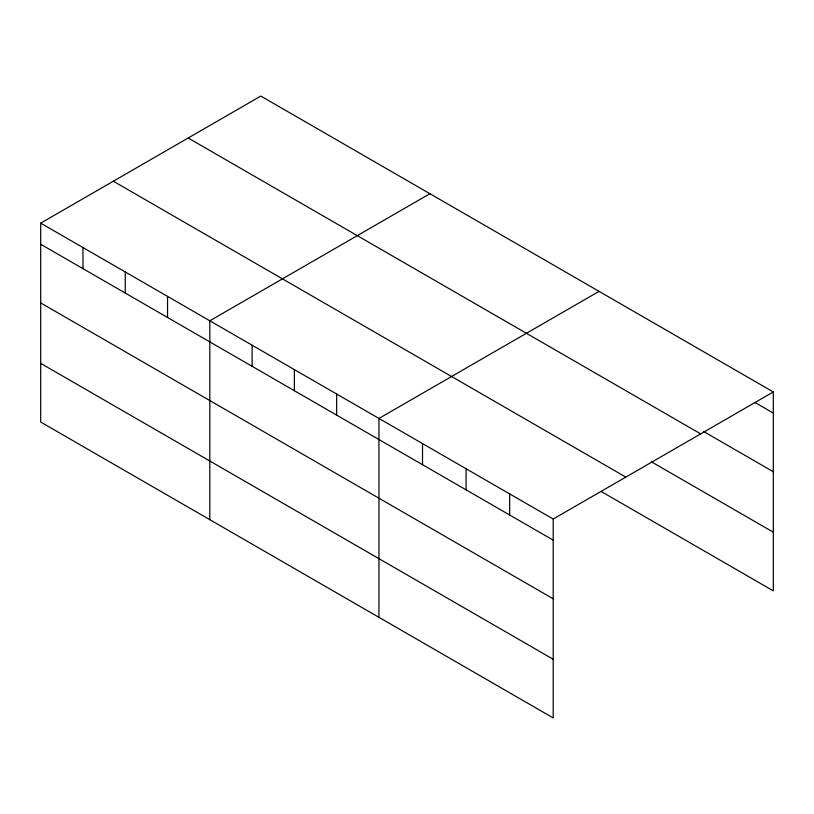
<?xml version="1.0" encoding="UTF-8"?>
<svg xmlns="http://www.w3.org/2000/svg" width="814" height="814" viewBox="0 0 814 814"><rect width="100%" height="100%" fill="white"/><g stroke="black" fill="none" stroke-linecap="round" stroke-linejoin="round"><path stroke-width="1.22" d="M601.231 491.503L773.3 590.852L773.3 391.961L260.806 96.072L40.7 223.148L40.7 422.039L553.194 717.928L553.194 519.037L40.7 223.148M429.924 193.712L209.829 320.787L209.829 519.678M599.053 291.361L378.948 418.437L378.948 617.327M553.194 519.037L773.3 391.961M754.782 402.381L773.3 413.074M703.601 431.501L773.3 471.733M188.166 138.004L700.671 433.893M651.322 461.762L773.3 532.183M113.329 181.217L625.834 477.106M40.7 244.251L553.194 540.14M40.7 302.92L553.194 598.809M40.7 363.37L553.194 659.259M509.635 493.884L509.635 514.997M466.076 468.732L466.076 489.845M422.517 443.579L422.517 464.692M336.67 394.027L336.67 415.13M294.383 369.607L294.383 390.72M252.106 345.197L252.106 366.31M167.542 296.377L167.542 317.491M125.264 271.968L125.264 293.081M82.977 247.558L82.977 268.671"/></g></svg>
